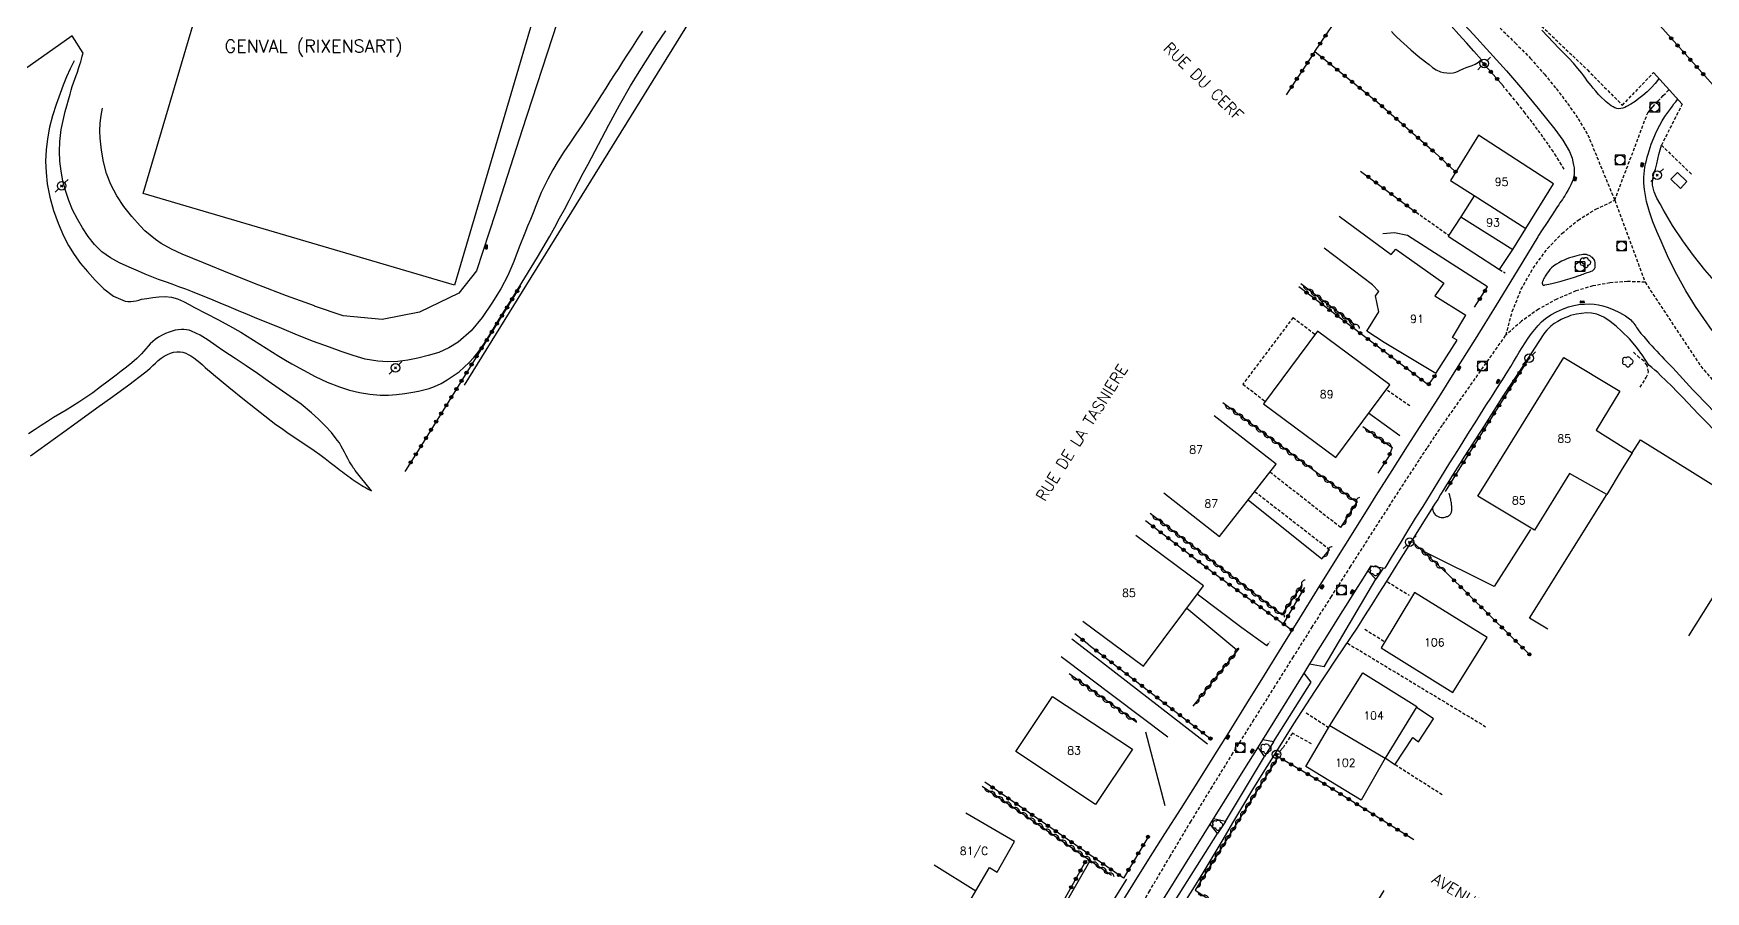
# Model space of a CAD drawing. Header units: millimetres. Extents: x 159000 to 160002, y 156999 to 158000.
# Drawn here: x 159593.7 to 159854.8, y 157605.2 to 157739.3 of the extents above; entities that cross this region are included whole.
import ezdxf
from ezdxf.enums import TextEntityAlignment as Align

# ---------------------------------------------------------------- set-up
doc = ezdxf.new("R2010")
doc.units = ezdxf.units.MM
doc.linetypes.add('DASHED', pattern=[0.75, 0.5, -0.25])
doc.layers.get('0').update_dxf_attribs({"linetype": 'CONTINUOUS'})
for name, color, linetype in [('W0001', 6, 'DASHED'), ('W0006', 2, 'CONTINUOUS'), ('W0008', 7, 'CONTINUOUS'), ('W0014', 7, 'CONTINUOUS'), ('W0015', 2, 'CONTINUOUS'), ('W0017', 7, 'CONTINUOUS'), ('W0101', 7, 'CONTINUOUS'), ('W0104', 1, 'CONTINUOUS'), ('W0112', 1, 'DASHED'), ('W0120', 7, 'CONTINUOUS'), ('W0211', 2, 'CONTINUOUS'), ('W0214', 2, 'CONTINUOUS'), ('W0300', 7, 'CONTINUOUS'), ('W0310', 3, 'CONTINUOUS'), ('W0322', 7, 'CONTINUOUS'), ('W0323', 7, 'CONTINUOUS'), ('W0401', 7, 'CONTINUOUS'), ('W0420', 7, 'CONTINUOUS'), ('W0473', 7, 'CONTINUOUS'), ('W0980', 7, 'CONTINUOUS'), ('W0989', 7, 'CONTINUOUS'), ('W0991', 7, 'CONTINUOUS'), ('W1102', 7, 'CONTINUOUS')]:
    doc.layers.add(name, color=color, linetype=linetype)
doc.styles.get("Standard").update_dxf_attribs({"font": 'romans.shx', "width": 0.85})

# ---------------------------------------------------------------- blocks, each defined once
blk = doc.blocks.new('T300')
for p, q in [((-0.8, 0.51), (-0.86, 0.34)), ((-0.86, 0.34), (-0.86, 0.17)), ((-0.86, 0.17), (-0.74, 0.06)), ((-0.69, 0.63), (-0.8, 0.51)), ((-0.8, -0.06), (-0.74, 0.06)), ((-0.74, 0.06), (-0.69, 0.11)), ((-0.57, 0.69), (-0.69, 0.63)), ((-0.46, 0.69), (-0.57, 0.69)), ((-0.29, 0.63), (-0.46, 0.69)), ((-0.29, 0.63), (-0.17, 0.74)), ((-0.23, 0.57), (-0.29, 0.63)), ((-0.17, 0.74), (-0.06, 0.8)), ((-0.06, 0.8), (0.06, 0.8)), ((0.06, 0.8), (0.23, 0.74)), ((0.23, 0.74), (0.34, 0.63)), ((0.34, 0.63), (0.4, 0.51)), ((0.46, 0.46), (0.34, 0.46)), ((0.4, 0.51), (0.4, 0.46)), ((0.57, 0.4), (0.46, 0.46)), ((0.57, 0.4), (0.69, 0.29)), ((0.69, 0.29), (0.74, 0.17)), ((0.74, 0.06), (0.69, -0.17)), ((0.74, 0.17), (0.74, 0.06)), ((-0.8, -0.17), (-0.8, -0.06)), ((-0.8, -0.23), (-0.8, -0.17)), ((-0.74, -0.34), (-0.8, -0.23)), ((-0.69, -0.4), (-0.74, -0.34)), ((-0.51, -0.46), (-0.69, -0.4)), ((-0.4, -0.46), (-0.51, -0.46)), ((-0.4, -0.46), (-0.34, -0.46)), ((-0.34, -0.46), (-0.34, -0.4)), ((-0.34, -0.51), (-0.34, -0.46)), ((-0.29, -0.63), (-0.34, -0.51)), ((-0.17, -0.74), (-0.29, -0.63)), ((-0.06, -0.8), (-0.17, -0.74)), ((0.06, -0.8), (-0.06, -0.8)), ((0.17, -0.74), (0.06, -0.8)), ((0.23, -0.69), (0.17, -0.74)), ((0.29, -0.46), (0.23, -0.46)), ((0.29, -0.63), (0.23, -0.69)), ((0.46, -0.4), (0.29, -0.46)), ((0.34, -0.51), (0.29, -0.63)), ((0.34, -0.51), (0.34, -0.46)), ((0.57, -0.34), (0.46, -0.4)), ((0.63, -0.29), (0.57, -0.34)), ((0.69, -0.17), (0.63, -0.29))]:
    blk.add_line(p, q)
blk = doc.blocks.new('T401')
for p, q in [((-0.3, 0.3), (0, 0.3)), ((-0.3, -0.25), (-0.3, 0.3)), ((-0.3, 0.15), (0, 0.15)), ((-0.3, 0), (0, 0)), ((0, 0.3), (0, -0.25)), ((-0.3, -0.15), (0, -0.15)), ((-0.3, -0.25), (-0.3, -0.3)), ((-0.3, -0.3), (0, -0.3)), ((0, -0.3), (0, -0.25))]:
    blk.add_line(p, q)
blk = doc.blocks.new('T420')
for p, q in [((0.75, 0.75), (-0.75, 0.75)), ((-0.75, 0.75), (-0.75, -0.75)), ((0.75, 0.75), (0.75, -0.75)), ((0.75, -0.75), (-0.75, -0.75))]:
    blk.add_line(p, q)
blk.add_ellipse((0, 0), major_axis=(-0.53, 0.53), ratio=1, start_param=3.926991, end_param=10.210176)
blk = doc.blocks.new('T473')
for p, q in [((-0.166667, 0.166667), (0.166667, -0.166667)), ((-0.166667, -0.166667), (0.166667, 0.166667)), ((0.500001, 0.500001), (1.000002, 1.000002)), ((-1.000002, -1.000002), (-0.500001, -0.500001))]:
    blk.add_line(p, q)
blk.add_ellipse((0, 0), major_axis=(0.471405, 0.471405), ratio=1, start_param=5.4977871438, end_param=11.780972451)
blk = doc.blocks.new('t310o')
at = {"color": 0, "linetype": 'Continuous'}
for centre, start, end in [((-0.5, 0.38), 216.8699, 323.1304), ((0.5, -0.37), 36.8699, 143.1303)]:
    blk.add_arc(centre, 0.625, start, end, dxfattribs=at)
blk = doc.blocks.new('t323o')
at = {"color": 0, "linetype": 'Continuous'}
for radius in [0.25, 0.15]:
    blk.add_circle((0, 0), radius, dxfattribs=at)
blk = doc.blocks.new('t322o')
at = {"color": 0, "linetype": 'Continuous'}
for radius in [0.25, 0.15]:
    blk.add_circle((0, 0), radius, dxfattribs=at)

msp = doc.modelspace()

# ---------------------------------------------------------------- linework, layer by layer
at = {"layer": 'W0001'}
for points in [[(159822.74, 157740.1), (159825.12, 157737.77), (159827.46, 157735.38), (159829.67, 157732.88), (159831.51, 157730.63), (159833.28, 157728.32), (159834.94, 157725.93), (159836.45, 157723.43), (159840.65, 157713.2)], [(159840.65, 157713.2), (159845.8, 157726.86), (159846.59, 157727.77), (159847.4, 157728.66), (159848.23, 157729.54), (159849.07, 157730.41)], [(159823.66, 157692.15), (159824.64, 157695.81), (159826.06, 157699.31), (159827.91, 157702.62), (159830.16, 157705.66), (159832.41, 157708.03), (159834.93, 157710.09), (159837.69, 157711.82), (159840.65, 157713.2)], [(159840.65, 157713.2), (159845.38, 157700.41)], [(159845.38, 157700.41), (159842.64, 157700.51), (159839.91, 157700.31), (159837.22, 157699.82), (159834.6, 157699.04), (159831.6, 157697.77), (159828.75, 157696.19), (159826.09, 157694.31), (159823.66, 157692.15)], [(159845.38, 157700.41), (159854.09, 157687.27), (159857.39, 157683.44), (159860.91, 157679.81), (159864.52, 157676.29), (159868.13, 157672.77), (159868.58, 157672.33), (159869.03, 157671.89), (159869.49, 157671.44), (159869.94, 157671)], [(159809.05, 157671), (159810.23, 157672.8), (159811.42, 157674.6), (159812.62, 157676.4), (159813.82, 157678.19), (159823.66, 157692.15)], [(159761.63, 157594.26), (159764.77, 157599.75), (159767.94, 157605.21), (159771.16, 157610.65), (159774.4, 157616.08), (159777.61, 157621.34), (159780.87, 157626.58), (159784.15, 157631.81), (159787.43, 157637.03), (159790.39, 157641.76), (159793.36, 157646.48), (159796.34, 157651.19), (159799.33, 157655.89), (159801.75, 157659.67), (159804.17, 157663.46), (159806.6, 157667.23), (159809.05, 157671)]]:
    msp.add_lwpolyline(points, dxfattribs=at)
at = {"layer": 'W0006'}
for points in [[(159803.36, 157654.03), (159802.12, 157655.3)], [(159795.25, 157640.34), (159803.36, 157654.03)], [(159787.38, 157628.61), (159793.25, 157637.95), (159792.13, 157639.36)], [(159795.25, 157640.34), (159792.99, 157640.76)], [(159787.38, 157628.61), (159785.68, 157628.92)], [(159779.84, 157616.19), (159785.97, 157626.32), (159784.99, 157627.81)], [(159771.99, 157603.86), (159778.63, 157614.3), (159777.48, 157615.79)], [(159779.84, 157616.19), (159777.99, 157616.61)]]:
    msp.add_lwpolyline(points, dxfattribs=at)
at = {"layer": 'W0008'}
for points in [[(159847.51, 157732.1), (159846.94, 157731.42), (159846.33, 157730.77), (159845.69, 157730.15), (159845.03, 157729.56), (159844.43, 157729.08), (159843.82, 157728.62), (159843.17, 157728.2), (159842.49, 157727.84), (159842.21, 157727.71), (159841.92, 157727.6), (159841.61, 157727.52), (159841.3, 157727.5), (159840.98, 157727.54), (159840.67, 157727.65), (159840.39, 157727.79), (159840.11, 157727.94), (159839.83, 157728.13), (159839.56, 157728.35), (159839.31, 157728.58), (159839.07, 157728.81), (159838.6, 157729.27), (159838.14, 157729.74), (159837.7, 157730.23), (159837.27, 157730.72), (159836.96, 157731.1), (159836.66, 157731.48), (159836.37, 157731.86), (159836.09, 157732.25), (159835.8, 157732.64), (159835.51, 157733.03), (159835.21, 157733.41), (159834.9, 157733.78), (159834.2, 157734.59), (159833.47, 157735.37), (159832.73, 157736.14), (159831.99, 157736.91), (159829.25, 157739.75)], [(159855.89, 157692.85), (159853.24, 157696.63), (159851.73, 157699.08), (159850.35, 157701.6), (159849.07, 157704.18), (159847.88, 157706.79), (159847.22, 157708.31), (159846.61, 157709.85), (159846.06, 157711.41), (159845.62, 157713.02), (159845.43, 157713.95), (159845.28, 157714.9), (159845.19, 157715.85), (159845.19, 157716.81), (159845.23, 157717.33), (159845.29, 157717.86), (159845.37, 157718.38), (159845.47, 157718.9), (159845.59, 157719.41), (159845.72, 157719.91), (159845.86, 157720.42), (159846.01, 157720.92), (159846.35, 157721.96), (159846.74, 157722.97), (159847.18, 157723.96), (159847.67, 157724.94), (159848.06, 157725.61), (159848.49, 157726.26), (159848.94, 157726.89), (159849.39, 157727.52), (159849.65, 157727.88), (159849.9, 157728.24), (159850.17, 157728.59), (159850.43, 157728.94)], [(159782.89, 157624.45), (159784.76, 157627.45), (159786.63, 157630.46), (159788.5, 157633.47), (159790.36, 157636.49), (159792.23, 157639.5), (159794.09, 157642.51), (159795.96, 157645.51), (159797.84, 157648.52), (159799.03, 157650.41), (159800.22, 157652.31), (159801.41, 157654.2), (159802.61, 157656.09)], [(159802.61, 157656.09), (159804.75, 157655.73)], [(159770.16, 157604.08), (159782.89, 157624.45)]]:
    msp.add_lwpolyline(points, dxfattribs=at)
at = {"layer": 'W0014'}
for points in [[(159819.83, 157735.15), (159818.66, 157736.48), (159817.49, 157737.8), (159816.3, 157739.11), (159815.1, 157740.42), (159813.52, 157742.11), (159811.92, 157743.8), (159810.3, 157745.47), (159808.67, 157747.12), (159806.72, 157749.05), (159804.75, 157750.96), (159802.76, 157752.85), (159800.77, 157754.74), (159798.77, 157756.62), (159796.78, 157758.5), (159794.79, 157760.39), (159792.82, 157762.3), (159792.06, 157763.04), (159791.3, 157763.79), (159790.55, 157764.54), (159789.8, 157765.3)], [(159816.37, 157741.46), (159818.58, 157739.09), (159821.16, 157736.26), (159823.73, 157733.4), (159826.24, 157730.51), (159828.68, 157727.54), (159829.99, 157725.93), (159831.3, 157724.31), (159832.52, 157722.61), (159833.57, 157720.8), (159833.8, 157720.29), (159833.98, 157719.76), (159834.13, 157719.21), (159834.23, 157718.67), (159834.29, 157718.28), (159834.32, 157717.9), (159834.32, 157717.51), (159834.29, 157717.12), (159834.21, 157716.73), (159834.09, 157716.35), (159833.95, 157715.98), (159833.79, 157715.61), (159833.58, 157715.17), (159833.34, 157714.75), (159833.09, 157714.33), (159832.84, 157713.91), (159832.66, 157713.63), (159832.47, 157713.34), (159832.28, 157713.06), (159832.09, 157712.78), (159831.9, 157712.5), (159831.7, 157712.22), (159831.51, 157711.93), (159831.33, 157711.65), (159830.65, 157710.62), (159829.98, 157709.59), (159829.31, 157708.56), (159828.64, 157707.52)], [(159828.65, 157707.49), (159825.39, 157702.16), (159822.13, 157696.84), (159818.84, 157691.53), (159815.53, 157686.23), (159813.12, 157682.42), (159810.7, 157678.61), (159808.26, 157674.8), (159805.83, 157671)], [(159814.19, 157671), (159814.92, 157672.19), (159815.66, 157673.37), (159816.4, 157674.56), (159817.14, 157675.74), (159817.99, 157677.09), (159818.84, 157678.44), (159819.69, 157679.78), (159820.54, 157681.13), (159821.4, 157682.47), (159822.25, 157683.82), (159823.1, 157685.16), (159823.95, 157686.51), (159824.41, 157687.25), (159824.85, 157687.99), (159825.29, 157688.74), (159825.73, 157689.49), (159826.19, 157690.23), (159826.65, 157690.96), (159827.14, 157691.68), (159827.66, 157692.38), (159828.15, 157693.01), (159828.67, 157693.63), (159829.22, 157694.21), (159829.84, 157694.73), (159830.67, 157695.3), (159831.55, 157695.79), (159832.47, 157696.21), (159833.42, 157696.55), (159834.24, 157696.77), (159835.07, 157696.92), (159835.92, 157696.99), (159836.77, 157697.01), (159837.45, 157696.96), (159838.13, 157696.85), (159838.8, 157696.7), (159839.45, 157696.49), (159840.43, 157696.12), (159841.39, 157695.68), (159842.31, 157695.15), (159843.17, 157694.51), (159843.34, 157694.34), (159843.51, 157694.16), (159843.65, 157693.96), (159843.79, 157693.75), (159843.92, 157693.55), (159844.05, 157693.34), (159844.18, 157693.14), (159844.33, 157692.95), (159844.74, 157692.42), (159845.17, 157691.9), (159845.6, 157691.39), (159846.04, 157690.88), (159846.42, 157690.46), (159846.81, 157690.04), (159847.2, 157689.63), (159847.59, 157689.22), (159847.99, 157688.81), (159848.39, 157688.4), (159848.78, 157687.99), (159849.17, 157687.58), (159849.7, 157687.01), (159850.23, 157686.44), (159850.76, 157685.87), (159851.28, 157685.3), (159851.81, 157684.73), (159852.34, 157684.16), (159852.87, 157683.59), (159853.41, 157683.03), (159856.36, 157679.99)], [(159845.95, 157687.47), (159845.06, 157688.9), (159844.06, 157690.26), (159842.96, 157691.54), (159841.77, 157692.73), (159840.89, 157693.52), (159839.96, 157694.27), (159838.94, 157694.93), (159837.83, 157695.4), (159837.04, 157695.56), (159836.25, 157695.6), (159835.46, 157695.54), (159834.69, 157695.43), (159834.22, 157695.33), (159833.76, 157695.19), (159833.31, 157695.02), (159832.88, 157694.83), (159832.3, 157694.56), (159831.74, 157694.26), (159831.19, 157693.93), (159830.68, 157693.55), (159830.34, 157693.24), (159830.03, 157692.91), (159829.74, 157692.56), (159829.49, 157692.18)], [(159829.49, 157692.18), (159826.39, 157687.47), (159823.3, 157682.74), (159820.24, 157678), (159817.21, 157673.24), (159816.85, 157672.68), (159816.5, 157672.12), (159816.15, 157671.56), (159815.8, 157671)], [(159862.55, 157671), (159860.54, 157672.98), (159858.55, 157674.96), (159856.55, 157676.94), (159854.57, 157678.94), (159853.72, 157679.8), (159852.89, 157680.67), (159852.06, 157681.55), (159851.23, 157682.43), (159850.39, 157683.3), (159849.55, 157684.17), (159848.69, 157685.02), (159847.82, 157685.86), (159847.37, 157686.28), (159846.9, 157686.68), (159846.43, 157687.08), (159845.95, 157687.47)], [(159805.83, 157671), (159805, 157669.69), (159804.17, 157668.38), (159803.34, 157667.07), (159802.51, 157665.76), (159799.73, 157661.31), (159796.96, 157656.86), (159794.19, 157652.41), (159791.44, 157647.95), (159788.68, 157643.5), (159785.92, 157639.04), (159783.16, 157634.59), (159780.39, 157630.14), (159777.89, 157626.16), (159775.38, 157622.19), (159772.87, 157618.22), (159770.35, 157614.26), (159767.84, 157610.29), (159765.35, 157606.31), (159762.87, 157602.32)], [(159815.8, 157671), (159815.33, 157670.25), (159814.86, 157669.49), (159814.39, 157668.74), (159813.93, 157667.98), (159813.46, 157667.23), (159813, 157666.47), (159812.53, 157665.72), (159812.06, 157664.97), (159810.28, 157662.13), (159808.5, 157659.29), (159806.72, 157656.45), (159804.93, 157653.61), (159803.82, 157651.83), (159802.7, 157650.06), (159801.58, 157648.28), (159800.46, 157646.51)], [(159804.78, 157655.73), (159805.97, 157657.69), (159807.17, 157659.64), (159808.36, 157661.58), (159809.56, 157663.53), (159810.72, 157665.4), (159811.87, 157667.27), (159813.03, 157669.13), (159814.19, 157671)], [(159804.51, 157655.77), (159803.36, 157654.03)], [(159800.46, 157646.54), (159797.1, 157641.53), (159793.78, 157636.5), (159790.51, 157631.44), (159787.29, 157626.36), (159785.68, 157623.78), (159784.1, 157621.18), (159782.54, 157618.58), (159780.98, 157615.97), (159779.43, 157613.36), (159777.87, 157610.75), (159776.3, 157608.15), (159774.71, 157605.57), (159773.36, 157603.41), (159772, 157601.25), (159770.62, 157599.11), (159769.24, 157596.97)], [(159787.38, 157628.61), (159785.97, 157626.32)], [(159779.84, 157616.19), (159778.63, 157614.3)], [(159764.41, 157607.2), (159761.17, 157602.01), (159757.97, 157596.8), (159754.79, 157591.57), (159751.64, 157586.32), (159749.77, 157583.15), (159747.91, 157579.97), (159746.06, 157576.79), (159744.21, 157573.6), (159742.38, 157570.4), (159740.54, 157567.21), (159738.7, 157564.02), (159736.85, 157560.83), (159733.08, 157554.35), (159729.31, 157547.87), (159725.53, 157541.39), (159721.75, 157534.92)]]:
    msp.add_lwpolyline(points, dxfattribs=at)
at = {"layer": 'W0015'}
msp.add_lwpolyline([(159829.74, 157699.98), (159830.38, 157700.12), (159831.01, 157700.26), (159831.64, 157700.41), (159832.27, 157700.57), (159832.97, 157700.77), (159833.68, 157700.99), (159834.38, 157701.21), (159835.08, 157701.44), (159835.29, 157701.52), (159835.5, 157701.59), (159835.7, 157701.68), (159835.91, 157701.76), (159836.11, 157701.84), (159836.32, 157701.91), (159836.54, 157701.98), (159836.75, 157702.04), (159836.76, 157702.04), (159836.76, 157702.04), (159836.76, 157702.04), (159836.77, 157702.04), (159836.77, 157702.04), (159836.77, 157702.04), (159836.78, 157702.04), (159836.78, 157702.04), (159836.97, 157702.11), (159837.16, 157702.2), (159837.33, 157702.33), (159837.47, 157702.48), (159837.51, 157702.55), (159837.55, 157702.62), (159837.57, 157702.7), (159837.59, 157702.77), (159837.6, 157702.85), (159837.61, 157702.93), (159837.62, 157703), (159837.62, 157703.08), (159837.62, 157703.28), (159837.61, 157703.47), (159837.56, 157703.67), (159837.49, 157703.86), (159837.4, 157704), (159837.29, 157704.13), (159837.17, 157704.24), (159837.04, 157704.34), (159836.85, 157704.46), (159836.66, 157704.57), (159836.46, 157704.65), (159836.24, 157704.71), (159836.05, 157704.74), (159835.85, 157704.74), (159835.65, 157704.72), (159835.45, 157704.7), (159835.09, 157704.63), (159834.73, 157704.54), (159834.38, 157704.44), (159834.02, 157704.33), (159833.6, 157704.19), (159833.18, 157704.04), (159832.76, 157703.87), (159832.36, 157703.68), (159831.94, 157703.45), (159831.54, 157703.21), (159831.15, 157702.94), (159830.79, 157702.64), (159830.53, 157702.38), (159830.3, 157702.1), (159830.09, 157701.81), (159829.89, 157701.51), (159829.78, 157701.33), (159829.68, 157701.15), (159829.59, 157700.96), (159829.49, 157700.77), (159829.45, 157700.69), (159829.41, 157700.61), (159829.38, 157700.53), (159829.35, 157700.44), (159829.34, 157700.37), (159829.33, 157700.29), (159829.34, 157700.22), (159829.35, 157700.15), (159829.36, 157700.09), (159829.37, 157700.03), (159829.4, 157699.97), (159829.46, 157699.92), (159829.54, 157699.91), (159829.61, 157699.93), (159829.68, 157699.96)], close=True, dxfattribs=at)
at = {"layer": 'W0017'}
for points in [[(159674.69, 157750.77), (159675.61, 157749.16), (159676.02, 157746.95), (159676.13, 157744.12), (159675.42, 157740.81), (159670.04, 157724.22), (159665.88, 157711.22), (159662.87, 157702.18), (159660.15, 157698.71), (159654.02, 157695.7), (159648.15, 157694.56), (159642.08, 157695.13), (159637.6, 157696.66)], [(159599.74, 157738.89), (159586.06, 157729.26)], [(159688.84, 157739.62), (159688.01, 157738.36), (159687.18, 157737.1), (159686.36, 157735.84), (159685.7, 157734.82), (159685.05, 157733.8), (159684.39, 157732.77), (159683.74, 157731.75), (159683.09, 157730.72), (159682.44, 157729.69), (159681.79, 157728.66), (159681.14, 157727.64), (159680.24, 157726.25), (159679.32, 157724.88), (159678.39, 157723.51), (159677.46, 157722.14), (159676.55, 157720.75), (159675.66, 157719.35), (159674.81, 157717.93), (159674.01, 157716.48), (159673.5, 157715.46), (159673.02, 157714.42), (159672.57, 157713.37), (159672.14, 157712.31), (159671.72, 157711.25), (159671.31, 157710.19), (159670.88, 157709.13), (159670.44, 157708.07), (159669.56, 157705.88), (159668.72, 157703.66), (159667.79, 157701.46), (159666.68, 157699.36), (159665.29, 157697.11), (159663.79, 157694.9), (159662.06, 157692.83), (159660.04, 157691.04), (159658.57, 157690.13), (159656.99, 157689.45), (159655.36, 157688.94), (159653.71, 157688.52), (159652.17, 157688.22), (159650.61, 157688.04), (159649.04, 157687.98), (159647.47, 157688.07), (159645.52, 157688.4), (159643.62, 157688.95), (159641.77, 157689.6), (159639.93, 157690.25), (159637.42, 157691.15), (159634.95, 157692.14), (159632.49, 157693.15), (159630.03, 157694.16), (159628.59, 157694.75), (159627.15, 157695.34), (159625.72, 157695.94), (159624.28, 157696.54), (159622.85, 157697.14), (159621.41, 157697.73), (159619.97, 157698.32), (159618.53, 157698.9), (159617.48, 157699.31), (159616.43, 157699.7), (159615.37, 157700.08), (159614.31, 157700.46), (159613.25, 157700.84), (159612.2, 157701.24), (159611.16, 157701.66), (159610.12, 157702.11), (159608.65, 157702.76), (159607.17, 157703.42), (159605.73, 157704.19), (159604.4, 157705.14), (159603.25, 157706.27), (159602.24, 157707.54), (159601.36, 157708.88), (159600.56, 157710.26), (159599.83, 157711.69), (159599.21, 157713.18), (159598.69, 157714.7), (159598.29, 157716.25), (159598.01, 157717.77), (159597.83, 157719.3), (159597.77, 157720.84), (159597.82, 157722.39), (159597.91, 157723.33), (159598.05, 157724.27), (159598.23, 157725.21), (159598.44, 157726.13), (159598.67, 157727.05), (159598.92, 157727.96), (159599.17, 157728.88), (159599.42, 157729.79), (159599.59, 157730.37), (159599.77, 157730.95), (159599.96, 157731.52), (159600.16, 157732.09), (159600.36, 157732.66), (159600.56, 157733.23), (159600.76, 157733.8), (159600.94, 157734.38), (159601.08, 157734.82), (159601.21, 157735.26), (159601.33, 157735.7), (159601.45, 157736.15)], [(159601.45, 157736.15), (159599.74, 157738.89)], [(159805.79, 157739.54), (159806.2, 157739.1), (159806.63, 157738.67), (159807.71, 157737.66), (159808.82, 157736.68), (159809.95, 157735.73), (159811.11, 157734.82), (159811.65, 157734.39), (159812.19, 157733.96), (159812.78, 157733.57), (159813.42, 157733.28), (159813.91, 157733.15), (159814.41, 157733.08), (159814.92, 157733.07), (159815.42, 157733.11), (159815.83, 157733.22), (159816.22, 157733.38), (159816.6, 157733.56), (159816.98, 157733.73), (159817.44, 157733.91), (159817.92, 157734.08), (159818.38, 157734.26), (159818.84, 157734.48), (159819.1, 157734.63), (159819.35, 157734.79), (159819.59, 157734.96), (159819.83, 157735.15)], [(159637.6, 157696.69), (159633.24, 157698.28), (159628.89, 157699.94), (159624.58, 157701.65), (159620.28, 157703.43), (159618.61, 157704.12), (159616.92, 157704.8), (159615.26, 157705.56), (159613.66, 157706.45), (159612.77, 157707.06), (159611.92, 157707.73), (159611.11, 157708.45), (159610.36, 157709.22), (159609.05, 157710.69), (159607.83, 157712.23), (159606.72, 157713.88), (159605.8, 157715.64), (159605.13, 157717.39), (159604.64, 157719.19), (159604.31, 157721.03), (159604.11, 157722.88), (159604.07, 157724.06), (159604.13, 157725.24), (159604.27, 157726.42), (159604.51, 157727.57)], [(159820.79, 157699.66), (159808.31, 157707.72), (159806.26, 157708.09), (159804.42, 157707.98)], [(159807.08, 157676.4), (159802.22, 157679.95)], [(159812.18, 157665.37), (159812.17, 157665.23), (159812.17, 157665.09), (159812.19, 157664.95), (159812.23, 157664.82), (159812.3, 157664.6), (159812.4, 157664.4), (159812.52, 157664.21), (159812.68, 157664.04), (159812.87, 157663.9), (159813.08, 157663.79), (159813.31, 157663.72), (159813.53, 157663.68), (159813.76, 157663.66), (159813.98, 157663.68), (159814.19, 157663.73), (159814.4, 157663.79), (159814.54, 157663.84), (159814.67, 157663.9), (159814.79, 157663.97), (159814.9, 157664.07), (159814.99, 157664.16), (159815.06, 157664.27), (159815.11, 157664.38), (159815.15, 157664.5), (159815.18, 157664.59), (159815.19, 157664.68), (159815.2, 157664.77), (159815.21, 157664.87), (159815.21, 157664.96), (159815.21, 157665.05), (159815.21, 157665.14), (159815.2, 157665.23), (159815.2, 157665.42), (159815.18, 157665.6), (159815.16, 157665.78), (159815.14, 157665.96), (159815.11, 157666.13), (159815.08, 157666.31), (159815.05, 157666.48), (159815.02, 157666.65), (159814.97, 157666.86), (159814.91, 157667.07), (159814.86, 157667.27), (159814.79, 157667.48)], [(159783.41, 157666.41), (159794.89, 157657.21)], [(159827.48, 157661.79), (159821.8, 157652.89)], [(159821.8, 157652.89), (159810.85, 157658.36)], [(159773.81, 157649.5), (159781.64, 157642.99)], [(159782.39, 157646.42), (159775.42, 157651.67)], [(159777.04, 157628.28), (159756.96, 157643.82), (159755.87, 157644.68)], [(159786.3, 157643.62), (159782.42, 157646.42)], [(159754.21, 157641.95), (159754.22, 157641.94), (159770.85, 157629.4)], [(159758.65, 157609.96), (159753.77, 157601.51)]]:
    msp.add_lwpolyline(points, dxfattribs=at)
at = {"layer": 'W0101'}
for points in [[(159582.25, 157858.08), (159609.16, 157849.28), (159679.25, 157828.67), (159679.38, 157828.8), (159670.93, 157800.47), (159670.93, 157800.47), (159678.64, 157798.09), (159676.25, 157790.21), (159676.39, 157785.78), (159678.89, 157782.03), (159682.77, 157779.4), (159680.65, 157771.83), (159659.48, 157699.96), (159610.82, 157714.27), (159632.1, 157786.13)], [(159831.11, 157715.75), (159819.36, 157723.36), (159815.02, 157716.27), (159818.69, 157713.92), (159818.7, 157713.89)], [(159826.77, 157708.78), (159831.11, 157715.75)], [(159818.7, 157713.89), (159816.63, 157710.6), (159824.74, 157705.53)], [(159797.64, 157710.72), (159805.72, 157704.74), (159805.72, 157704.74), (159806.46, 157705.56), (159813.97, 157700.27), (159812.56, 157698.29), (159812.55, 157698.29), (159817.42, 157695.24)], [(159824.74, 157705.53), (159826.77, 157708.78)], [(159812.71, 157686.13), (159804.64, 157690.98), (159801.94, 157692.76), (159803.81, 157695.77), (159803.29, 157698.27), (159803.81, 157698.96), (159802.81, 157699.99), (159795.29, 157705.72)], [(159812.71, 157686.13), (159816.02, 157691.34), (159815.32, 157691.78), (159815.32, 157691.78), (159817.42, 157695.24)], [(159821.79, 157671), (159832.71, 157688.64), (159841.45, 157683.39), (159837.77, 157677.3), (159843.36, 157673.77), (159841.67, 157671)], [(159787.77, 157672.01), (159778.12, 157679.54)], [(159770.21, 157667.5), (159778.94, 157660.68), (159786.99, 157671)], [(159786.99, 157671), (159787.77, 157672.01)], [(159841.67, 157671), (159839.41, 157667.26), (159833.58, 157670.52), (159828.1, 157661.68), (159819.29, 157666.97), (159821.79, 157671)], [(159757.58, 157647.48), (159767.06, 157640.42), (159776.42, 157653), (159765.85, 157660.86)], [(159796.17, 157631.2), (159801.32, 157639.39)], [(159801.32, 157639.39), (159809.72, 157634.16), (159804.8, 157626.05)], [(159804.8, 157626.05), (159801.03, 157619.52), (159792.42, 157624.8), (159796.17, 157631.2)], [(159744.21, 157608.29), (159746.93, 157613.08), (159739.31, 157617.5)], [(159740.85, 157605.34), (159742.99, 157609.02), (159744.21, 157608.29)], [(159729.47, 157601.36), (159737.42, 157596.7), (159739.99, 157601.03), (159738.78, 157601.76), (159740.85, 157605.34)]]:
    msp.add_lwpolyline(points, dxfattribs=at)
for points in [[(159794.23, 157692.78), (159785.8, 157681.43), (159797.08, 157673.04), (159805.52, 157684.4)], [(159809.36, 157651.97), (159804.15, 157643.29), (159815.37, 157636.35), (159820.75, 157644.94)], [(159747.12, 157627.1), (159752.86, 157635.73), (159765.32, 157627.46), (159759.58, 157618.82)]]:
    msp.add_lwpolyline(points, close=True, dxfattribs=at)
at = {"layer": 'W0104'}
msp.add_lwpolyline([(159849.43, 157716.47), (159850.91, 157715.06), (159851.93, 157716.13), (159850.45, 157717.54)], close=True, dxfattribs=at)
for points in [[(159816.63, 157710.6), (159814.66, 157707.59), (159822.63, 157702.39)], [(159822.63, 157702.39), (159824.74, 157705.53)], [(159843.36, 157673.77), (159844.7, 157675.8)], [(159844.7, 157675.8), (159852.37, 157671)], [(159852.37, 157671), (159863.88, 157663.8), (159852.18, 157645.18)], [(159830.18, 157646.23), (159827.36, 157647.96), (159839.41, 157667.26)], [(159806.32, 157625.05), (159809.12, 157629.28), (159810, 157628.62), (159812.37, 157632.21), (159809.65, 157634.05)], [(159806.32, 157625.05), (159804.8, 157626.05)]]:
    msp.add_lwpolyline(points, dxfattribs=at)
at = {"layer": 'W0112'}
for points in [[(159708.01, 157860.88), (159739.44, 157829.41), (159777.91, 157791.65), (159825.99, 157743.52), (159836.38, 157733.55), (159841.85, 157728.04)], [(159841.85, 157728.04), (159846.72, 157733.14)], [(159832.77, 157718.05), (159832.36, 157718.74), (159831.94, 157719.42), (159831.51, 157720.1), (159831.07, 157720.77), (159830.26, 157721.94), (159829.44, 157723.11), (159828.6, 157724.26), (159827.75, 157725.4), (159826.66, 157726.82), (159825.55, 157728.23), (159824.42, 157729.61), (159823.28, 157730.98)], [(159851.2, 157728.23), (159847.94, 157721.79), (159852.69, 157717.23)], [(159809.63, 157711.34), (159814.7, 157707.77)], [(159822.63, 157702.39), (159823.52, 157701.85)], [(159790.42, 157694.89), (159782.58, 157684.49), (159786.07, 157681.79)], [(159790.42, 157694.89), (159793.85, 157692.27)], [(159844.61, 157684.01), (159845.56, 157685.5), (159845.94, 157686.41), (159845.73, 157687.42), (159845.23, 157688.07), (159844.51, 157688.62), (159843.55, 157689.5)], [(159808.64, 157681.09), (159804.98, 157683.61)], [(159786.82, 157670.78), (159797.9, 157662.09)], [(159796.13, 157658.61), (159784.4, 157667.69)], [(159805.15, 157653.62), (159808.53, 157651.54)], [(159786.3, 157643.62), (159786.8, 157644.25)], [(159798.9, 157644.03), (159820.12, 157631.22), (159820.49, 157630.99)], [(159801.61, 157646.2), (159804.61, 157644.36)], [(159792.47, 157633.17), (159795.96, 157630.89)], [(159793.32, 157628.29), (159790.31, 157629.98), (159788.85, 157627.71)], [(159813.72, 157620.34), (159806.32, 157625.05)]]:
    msp.add_lwpolyline(points, dxfattribs=at)
at = {"layer": 'W0120'}
msp.add_lwpolyline([(159851.2, 157728.23), (159846.72, 157733.14)], dxfattribs=at)
at = {"layer": 'W0211'}
for points in [[(159600.06, 157734.97), (159599.45, 157733.73), (159598.89, 157732.47), (159598.36, 157731.18), (159597.88, 157729.89), (159597.27, 157728.16), (159596.7, 157726.41), (159596.22, 157724.63), (159595.88, 157722.81), (159595.69, 157721.06), (159595.61, 157719.29), (159595.67, 157717.52), (159595.86, 157715.76), (159596.27, 157713.67), (159596.84, 157711.61), (159597.56, 157709.61), (159598.42, 157707.66), (159599.19, 157706.16), (159600.06, 157704.72), (159601.04, 157703.35), (159602.13, 157702.06), (159603.37, 157700.71), (159604.7, 157699.38), (159606.23, 157698.22), (159608.01, 157697.45), (159608.45, 157697.37), (159608.9, 157697.37), (159609.34, 157697.42), (159609.77, 157697.51), (159610.18, 157697.62), (159610.59, 157697.73), (159611, 157697.83), (159611.42, 157697.88), (159612.36, 157697.99), (159613.31, 157698.1), (159614.28, 157698.15), (159615.24, 157698.06), (159616.21, 157697.79), (159617.12, 157697.37), (159618, 157696.9), (159618.87, 157696.44), (159620.7, 157695.53), (159622.5, 157694.57), (159624.3, 157693.59), (159626.07, 157692.58), (159627.08, 157691.99), (159628.08, 157691.37), (159629.07, 157690.74), (159630.06, 157690.11), (159631.05, 157689.48), (159632.04, 157688.85), (159633.05, 157688.25), (159634.07, 157687.67), (159635.88, 157686.67), (159637.71, 157685.69), (159639.58, 157684.79), (159641.51, 157684.04), (159643.06, 157683.56), (159644.63, 157683.17), (159646.22, 157682.9), (159647.83, 157682.75), (159649.13, 157682.74), (159650.42, 157682.85), (159651.7, 157683.03), (159652.97, 157683.25), (159653.82, 157683.41), (159654.68, 157683.59), (159655.52, 157683.81), (159656.34, 157684.11), (159657.36, 157684.59), (159658.33, 157685.14), (159659.27, 157685.76), (159660.17, 157686.43), (159660.98, 157687.13), (159661.74, 157687.88), (159662.46, 157688.67), (159663.14, 157689.49), (159664.05, 157690.73), (159664.87, 157692.03), (159665.67, 157693.34), (159666.46, 157694.65), (159668.47, 157697.86), (159670.47, 157701.08), (159672.44, 157704.32), (159674.34, 157707.59), (159675.12, 157708.98), (159675.88, 157710.38), (159676.63, 157711.78), (159677.37, 157713.19), (159678.1, 157714.61), (159678.83, 157716.02), (159679.57, 157717.43), (159680.32, 157718.83), (159681.95, 157721.9), (159683.58, 157724.98), (159685.24, 157728.04), (159686.97, 157731.06), (159688.28, 157733.24), (159689.64, 157735.39), (159691.03, 157737.53), (159692.45, 157739.64)], [(159593.26, 157673.28), (159595.87, 157675.17), (159598.47, 157677.06), (159601.08, 157678.96), (159603.58, 157680.77), (159606.09, 157682.57), (159608.59, 157684.4), (159611.06, 157686.25), (159611.5, 157686.62), (159611.93, 157687), (159612.35, 157687.39), (159612.77, 157687.78), (159613.2, 157688.17), (159613.66, 157688.53), (159614.14, 157688.86), (159614.65, 157689.14), (159615.12, 157689.33), (159615.6, 157689.47), (159616.1, 157689.55), (159616.61, 157689.55), (159617.06, 157689.47), (159617.49, 157689.31), (159617.89, 157689.11), (159618.28, 157688.89), (159618.76, 157688.58), (159619.23, 157688.23), (159619.68, 157687.87), (159620.11, 157687.49), (159620.53, 157687.1), (159620.96, 157686.72), (159621.39, 157686.34), (159621.83, 157685.97), (159624.24, 157684), (159626.66, 157682.03), (159629.1, 157680.09), (159631.58, 157678.2), (159632.42, 157677.59), (159633.27, 157677), (159634.13, 157676.41), (159634.99, 157675.84), (159635.85, 157675.26), (159636.71, 157674.68), (159637.57, 157674.1), (159638.41, 157673.5), (159639.24, 157672.89), (159640.06, 157672.26), (159640.87, 157671.63), (159641.68, 157671)]]:
    msp.add_lwpolyline(points, dxfattribs=at)
msp.add_lwpolyline([(159641.68, 157671, 0.017112), (159644.1, 157669.24, 0.026404), (159646.48, 157667.82)], format="xyb", dxfattribs=at)
at = {"layer": 'W0214'}
for points in [[(159856.19, 157700.66), (159854.74, 157702.32), (159852.95, 157704.56), (159851.27, 157706.88), (159849.69, 157709.28), (159848.23, 157711.75), (159847.72, 157712.64), (159847.21, 157713.55), (159846.8, 157714.52), (159846.56, 157715.55), (159846.54, 157715.98), (159846.58, 157716.42), (159846.65, 157716.84), (159846.76, 157717.26), (159846.88, 157717.67), (159847, 157718.07), (159847.12, 157718.48), (159847.22, 157718.89), (159847.39, 157719.61), (159847.56, 157720.34), (159847.75, 157721.07), (159847.94, 157721.79)], [(159643.97, 157671), (159643.82, 157671.22), (159643.66, 157671.44), (159643.51, 157671.67), (159643.36, 157671.89), (159643.07, 157672.36), (159642.79, 157672.85), (159642.54, 157673.34), (159642.29, 157673.84), (159642.03, 157674.33), (159641.77, 157674.82), (159641.48, 157675.3), (159641.16, 157675.76), (159640.25, 157676.91), (159639.26, 157677.99), (159638.21, 157679.02), (159637.13, 157680.01), (159635.51, 157681.34), (159633.82, 157682.58), (159632.1, 157683.76), (159630.38, 157684.95), (159628.67, 157686.15), (159626.94, 157687.34), (159625.2, 157688.5), (159623.45, 157689.65), (159622.23, 157690.48), (159621.01, 157691.34), (159619.74, 157692.14), (159618.38, 157692.77), (159618, 157692.9), (159617.61, 157692.98), (159617.21, 157693.03), (159616.81, 157693.04), (159616.32, 157692.99), (159615.84, 157692.89), (159615.37, 157692.76), (159614.92, 157692.6), (159614.35, 157692.37), (159613.79, 157692.11), (159613.25, 157691.81), (159612.74, 157691.46), (159612.33, 157691.13), (159611.95, 157690.77), (159611.6, 157690.4), (159611.25, 157690), (159610.92, 157689.61), (159610.58, 157689.22), (159610.22, 157688.84), (159609.85, 157688.48), (159609.06, 157687.8), (159608.25, 157687.15), (159607.42, 157686.52), (159606.6, 157685.89), (159605.39, 157684.96), (159604.19, 157684.05), (159602.97, 157683.15), (159601.73, 157682.28), (159600.77, 157681.65), (159599.8, 157681.04), (159598.82, 157680.44), (159597.84, 157679.85), (159596.86, 157679.26), (159595.88, 157678.66), (159594.91, 157678.05), (159593.95, 157677.42), (159592.93, 157676.73)], [(159646.48, 157667.82), (159643.97, 157671)]]:
    msp.add_lwpolyline(points, dxfattribs=at)
at = {"layer": 'W0300'}
for points in [[(159696.76, 157742.17), (159660.95, 157684.31)], [(159770.45, 157618.65), (159767.43, 157630.14)]]:
    msp.add_lwpolyline(points, dxfattribs=at)
at = {"layer": 'W0310'}
for points in [[(159800.09, 157693.71), (159791.65, 157700.17)], [(159793.64, 157671), (159779.44, 157681.56)], [(159801.29, 157677.86), (159805.87, 157674.61)], [(159800.35, 157666.02), (159793.64, 157671)], [(159797.9, 157662.09), (159800.35, 157666.02)], [(159791.85, 157653.22), (159788.64, 157648.45), (159768.1, 157664.28)], [(159814.47, 157654.89), (159809.07, 157659.86)], [(159794.89, 157657.21), (159796.13, 157658.61)], [(159774.8, 157634.2), (159781.98, 157643.2)], [(159765.85, 157631.73), (159755.44, 157639.23)], [(159788.07, 157626.36), (159775.14, 157605.46)], [(159741.86, 157621.68), (159748.55, 157617.2), (159762.08, 157607.81)], [(159775.14, 157605.46), (159778.78, 157603.08)]]:
    msp.add_lwpolyline(points, dxfattribs=at)
at = {"layer": 'W0322'}
msp.add_lwpolyline([(159863.48, 157722.85), (159852.51, 157735.09), (159831.43, 157758.7)], dxfattribs=at)
at = {"layer": 'W0323'}
for points in [[(159793.81, 157736.41), (159803.95, 157751.42)], [(159793.81, 157736.41), (159789.36, 157729.66)], [(159793.81, 157736.41), (159803.61, 157728.51), (159812.48, 157720.72)], [(159823.27, 157731.01), (159819.71, 157735.07)], [(159812.48, 157720.72), (159815.8, 157717.65)], [(159800.96, 157717.77), (159809.6, 157711.33)], [(159669.76, 157699.84), (159654.05, 157674.53), (159651.82, 157671)], [(159812.73, 157686.02), (159811.53, 157684.37), (159791.34, 157699.69)], [(159818.75, 157696.53), (159820.79, 157699.66)], [(159827.17, 157688.46), (159816.22, 157671)], [(159805.87, 157674.61), (159805.41, 157673.28), (159803.93, 157671)], [(159651.82, 157671), (159651.72, 157670.85)], [(159803.93, 157671), (159803.65, 157670.57)], [(159816.22, 157671), (159814.18, 157667.74)], [(159767.37, 157663.18), (159777.92, 157655.06), (159790.27, 157646.06)], [(159827.54, 157642.08), (159824.25, 157645.29), (159814.47, 157654.89)], [(159788.88, 157646.94), (159792.23, 157652.72)], [(159758.5, 157643.79), (159756.36, 157645.49)], [(159758.5, 157643.79), (159777.62, 157629.06)], [(159809.26, 157613.33), (159794.91, 157622.3), (159787.52, 157626.6)], [(159763.95, 157607.33), (159742.26, 157622.34)], [(159767.87, 157613.96), (159763.95, 157607.33)], [(159749.57, 157584.73), (159757.98, 157598.2), (159753.12, 157601.16), (159758.16, 157610.21)], [(159800.03, 157597.86), (159804.64, 157605.43)]]:
    msp.add_lwpolyline(points, dxfattribs=at)
at = {"layer": 'W1102'}
for points in [[(159818.69, 157713.92), (159826.77, 157708.78)], [(159796.17, 157631.2), (159804.8, 157626.05)], [(159734.38, 157609.42), (159740.85, 157605.34)]]:
    msp.add_lwpolyline(points, dxfattribs=at)

# ---------------------------------------------------------------- block references
at = {"layer": 'W0300'}
for p in [(159836.11, 157703.45), (159842.72, 157687.96), (159803.29, 157655.33), (159786.23, 157627.53), (159778.68, 157615.59)]:
    msp.add_blockref('T300', p, dxfattribs=at)
at = {"layer": 'W0310'}
for p, rotation in [((159792.84, 157699.25), 142.5706472697155), ((159794.04, 157698.34), 142.5706472697155), ((159795.23, 157697.43), 142.5706472697155), ((159796.42, 157696.52), 142.5706472697155), ((159797.61, 157695.61), 142.5706472697155), ((159798.8, 157694.7), 142.5706472697155), ((159799.99, 157693.78), 142.5706472697155), ((159780.64, 157680.66), 143.3885141373885), ((159781.85, 157679.77), 143.3885141373885), ((159783.05, 157678.87), 143.3885141373885), ((159784.25, 157677.98), 143.3885141373885), ((159785.46, 157677.08), 143.3885141373885), ((159786.66, 157676.19), 143.3885141373885), ((159787.87, 157675.29), 143.3885141373885), ((159789.07, 157674.4), 143.3885141373885), ((159802.51, 157677), 324.6211737926023), ((159803.74, 157676.13), 324.6211737926023), ((159804.96, 157675.26), 324.6211737926023), ((159790.27, 157673.5), 143.3885141373885), ((159791.48, 157672.61), 143.3885141373885), ((159792.68, 157671.72), 143.3885141373885), ((159794.85, 157670.11), 143.3885141374259), ((159796.05, 157669.21), 143.3885141374259), ((159797.26, 157668.32), 143.3885141374259), ((159798.46, 157667.42), 143.3885141374259), ((159799.67, 157666.53), 143.3885141374259), ((159799.49, 157664.63), 58.03659267552414), ((159800.28, 157665.91), 58.03659267552414), ((159769.29, 157663.36), 142.3883517635259), ((159770.47, 157662.45), 142.3883517635259), ((159771.66, 157661.53), 142.3883517635259), ((159798.7, 157663.36), 58.03659267552414), ((159772.85, 157660.62), 142.3883517635259), ((159774.04, 157659.7), 142.3883517635259), ((159775.23, 157658.79), 142.3883517635259), ((159810.17, 157658.85), 137.3955924916683), ((159776.42, 157657.87), 142.3883517635259), ((159777.6, 157656.96), 142.3883517635259), ((159795.88, 157658.33), 48.39181838689055), ((159811.27, 157657.83), 137.3955924916683), ((159812.38, 157656.82), 137.3955924916683), ((159778.79, 157656.04), 142.3883517635259), ((159779.98, 157655.12), 142.3883517635259), ((159781.17, 157654.21), 142.3883517635259), ((159813.48, 157655.8), 137.3955924916683), ((159782.36, 157653.29), 142.3883517635259), ((159783.54, 157652.38), 142.3883517635259), ((159784.73, 157651.46), 142.3883517635259), ((159790.91, 157651.82), 236.097112660588), ((159791.75, 157653.07), 236.097112660588), ((159785.92, 157650.55), 142.3883517635259), ((159787.11, 157649.63), 142.3883517635259), ((159788.3, 157648.72), 142.3883517635259), ((159789.24, 157649.34), 236.097112660588), ((159790.07, 157650.58), 236.097112660588), ((159780.42, 157641.24), 51.43731499592433), ((159781.35, 157642.41), 51.43731499592433), ((159756.66, 157638.36), 144.2049640656619), ((159777.61, 157637.72), 51.43731499592433), ((159778.55, 157638.89), 51.43731499592433), ((159779.48, 157640.06), 51.43731499592433), ((159757.87, 157637.48), 144.2049640656619), ((159759.09, 157636.6), 144.2049640656619), ((159760.31, 157635.72), 144.2049640656619), ((159775.74, 157635.37), 51.43731499592433), ((159776.68, 157636.54), 51.43731499592433), ((159761.52, 157634.85), 144.2049640656619), ((159762.74, 157633.97), 144.2049640656619), ((159763.96, 157633.09), 144.2049640656619), ((159765.17, 157632.22), 144.2049640656619), ((159786.98, 157624.59), 238.2515612189221), ((159787.77, 157625.87), 238.2515612189221), ((159785.4, 157622.04), 238.2515612189221), ((159786.19, 157623.32), 238.2515612189221), ((159743.1, 157620.85), 326.1618976924309), ((159744.35, 157620.01), 326.1618976924309), ((159783.82, 157619.49), 238.2515612189221), ((159784.61, 157620.76), 238.2515612189221), ((159745.59, 157619.18), 326.1618976924309), ((159746.84, 157618.34), 326.1618976924309), ((159748.09, 157617.51), 326.1618976924309), ((159782.24, 157616.94), 238.2515612189221), ((159783.03, 157618.21), 238.2515612189221), ((159749.32, 157616.66), 325.2590792099272), ((159750.56, 157615.81), 325.2590792099272), ((159751.79, 157614.95), 325.2590792099272), ((159780.66, 157614.39), 238.2515612189221), ((159781.45, 157615.66), 238.2515612189221), ((159753.02, 157614.1), 325.2590792099272), ((159754.25, 157613.24), 325.2590792099272), ((159755.49, 157612.39), 325.2590792099272), ((159779.08, 157611.84), 238.2515612189221), ((159779.87, 157613.11), 238.2515612189221), ((159756.72, 157611.53), 325.2590792099272), ((159757.95, 157610.68), 325.2590792099272), ((159759.18, 157609.82), 325.2590792099272), ((159777.51, 157609.28), 238.2515612189221), ((159778.3, 157610.56), 238.2515612189221), ((159760.42, 157608.97), 325.2590792099272), ((159761.65, 157608.11), 325.2590792099272), ((159775.93, 157606.73), 238.2515612189221), ((159776.72, 157608.01), 238.2515612189221), ((159776.39, 157604.64), 326.9016062378893)]:
    msp.add_blockref('t310o', p, dxfattribs=dict(at, rotation=rotation))
at = {"layer": 'W0322'}
for p, rotation in [((159849.47, 157738.49), 131.746123178303), ((159850.46, 157737.37), 131.746123178303), ((159851.46, 157736.25), 131.746123178303), ((159852.46, 157735.14), 131.746123178303), ((159853.46, 157734.02), 131.8972931399955), ((159854.47, 157732.9), 131.8972931399955)]:
    msp.add_blockref('t322o', p, dxfattribs=dict(at, rotation=rotation))
at = {"layer": 'W0323'}
for p, rotation in [((159794.65, 157737.66), 55.95803064240891), ((159795.49, 157738.9), 55.95803064240891), ((159793.49, 157735.92), 236.5859372111709), ((159794.98, 157735.47), 321.1104721841032), ((159791.84, 157733.42), 236.5859372111709), ((159792.66, 157734.67), 236.5859372111709), ((159796.15, 157734.53), 321.1104721841032), ((159797.31, 157733.59), 321.1104721841032), ((159798.48, 157732.64), 321.1104721841032), ((159820.31, 157734.4), 131.2728383001736), ((159821.3, 157733.27), 131.2728383001736), ((159790.19, 157730.92), 236.5859372111709), ((159791.01, 157732.17), 236.5859372111709), ((159799.65, 157731.7), 321.1104721841032), ((159800.82, 157730.76), 321.1104721841032), ((159801.98, 157729.82), 321.1104721841032), ((159822.28, 157732.14), 131.2728383001736), ((159803.15, 157728.88), 321.1104721841032), ((159804.3, 157727.91), 318.7237339628391), ((159805.42, 157726.92), 318.7237339628391), ((159806.55, 157725.93), 318.7237339628391), ((159807.68, 157724.94), 318.7237339628391), ((159808.8, 157723.95), 318.7237339628391), ((159809.93, 157722.96), 318.7237339628391), ((159811.06, 157721.97), 318.7237339628391), ((159812.19, 157720.98), 318.7237339628391), ((159813.58, 157719.7), 317.2274457491857), ((159802.17, 157716.87), 323.303249767118), ((159814.69, 157718.68), 317.2274457491857), ((159815.79, 157717.66), 317.2274457491857), ((159803.37, 157715.98), 323.303249767118), ((159804.57, 157715.08), 323.303249767118), ((159805.77, 157714.18), 323.303249767118), ((159806.98, 157713.29), 323.303249767118), ((159808.18, 157712.39), 323.303249767118), ((159809.38, 157711.5), 323.303249767118), ((159669.25, 157699.02), 238.1730042171608), ((159792.53, 157698.78), 142.8175714233107), ((159820.39, 157699.05), 56.97420160278235), ((159667.67, 157696.47), 238.1730042171608), ((159668.46, 157697.74), 238.1730042171608), ((159793.73, 157697.88), 142.8175714233107), ((159794.92, 157696.97), 142.8175714233107), ((159796.12, 157696.06), 142.8175714233107), ((159819.57, 157697.79), 56.97420160278235), ((159666.09, 157693.92), 238.1730042171608), ((159666.88, 157695.19), 238.1730042171608), ((159797.31, 157695.16), 142.8175714233107), ((159798.51, 157694.25), 142.8175714233107), ((159799.7, 157693.34), 142.8175714233107), ((159664.51, 157691.37), 238.1730042171608), ((159665.3, 157692.65), 238.1730042171608), ((159800.9, 157692.44), 142.8175714233107), ((159802.1, 157691.53), 142.8175714233107), ((159803.29, 157690.62), 142.8175714233107), ((159662.92, 157688.82), 238.1730042171608), ((159663.71, 157690.1), 238.1730042171608), ((159804.49, 157689.72), 142.8175714233107), ((159805.68, 157688.81), 142.8175714233107), ((159806.88, 157687.9), 142.8175714233107), ((159661.34, 157686.27), 238.1730042171608), ((159662.13, 157687.55), 238.1730042171608), ((159808.07, 157687), 142.8175714233107), ((159809.27, 157686.09), 142.8175714233107), ((159812.5, 157685.71), 234.1749967963443), ((159825.79, 157686.25), 237.9081825243389), ((159826.58, 157687.52), 237.9081825243389), ((159659.76, 157683.72), 238.1730042171608), ((159660.55, 157685), 238.1730042171608), ((159810.46, 157685.18), 142.8175714233107), ((159811.62, 157684.49), 234.1749967963443), ((159824.19, 157683.71), 237.9081825243389), ((159824.99, 157684.98), 237.9081825243389), ((159658.18, 157681.18), 238.1730042171608), ((159658.97, 157682.45), 238.1730042171608), ((159822.6, 157681.17), 237.9081825243389), ((159823.4, 157682.44), 237.9081825243389), ((159656.6, 157678.63), 238.1730042171608), ((159657.39, 157679.9), 238.1730042171608), ((159821.01, 157678.62), 237.9081825243389), ((159821.8, 157679.9), 237.9081825243389), ((159655.01, 157676.08), 238.1730042171608), ((159655.8, 157677.35), 238.1730042171608), ((159819.41, 157676.08), 237.9081825243389), ((159820.21, 157677.35), 237.9081825243389), ((159652.62, 157672.27), 237.6411996677045), ((159653.42, 157673.53), 237.6411996677045), ((159654.22, 157674.8), 238.1730042171608), ((159804.75, 157672.26), 237.0667549873997), ((159805.5, 157673.55), 250.8443875547959), ((159817.02, 157672.27), 237.9081825243389), ((159817.82, 157673.54), 237.9081825243389), ((159818.61, 157674.81), 237.9081825243389), ((159815.78, 157670.29), 237.9081825244102), ((159814.98, 157669.02), 237.9081825244102), ((159768.56, 157662.26), 322.411474221029), ((159769.75, 157661.35), 322.411474221029), ((159770.94, 157660.43), 322.411474221029), ((159772.13, 157659.52), 322.411474221029), ((159773.32, 157658.6), 322.411474221029), ((159774.51, 157657.69), 322.411474221029), ((159775.7, 157656.77), 322.411474221029), ((159776.88, 157655.86), 322.411474221029), ((159778.08, 157654.95), 323.9326483334107), ((159779.29, 157654.06), 323.9326483334107), ((159780.5, 157653.18), 323.9326483334107), ((159781.71, 157652.3), 323.9326483334107), ((159782.93, 157651.42), 323.9326483334107), ((159791.89, 157652.13), 59.86340246254313), ((159815.54, 157653.84), 135.5319789513909), ((159816.61, 157652.79), 135.5319789513909), ((159817.68, 157651.74), 135.5319789513909), ((159784.14, 157650.53), 323.9326483334107), ((159785.35, 157649.65), 323.9326483334107), ((159786.56, 157648.77), 323.9326483334107), ((159790.39, 157649.54), 59.86340246254313), ((159791.14, 157650.83), 59.86340246254313), ((159818.75, 157650.69), 135.5319789513909), ((159819.82, 157649.64), 135.5319789513909), ((159787.78, 157647.88), 323.9326483334107), ((159788.99, 157647), 323.9326483334107), ((159789.63, 157648.24), 59.86340246254313), ((159790.2, 157646.12), 323.9326483334107), ((159820.89, 157648.59), 135.5319789513909), ((159821.96, 157647.54), 135.5319789513909), ((159823.03, 157646.49), 135.5319789513909), ((159757.54, 157644.56), 141.6020588046169), ((159824.1, 157645.44), 135.5319789513909), ((159825.18, 157644.39), 135.6387885448041), ((159759.69, 157642.88), 322.374823781814), ((159760.88, 157641.96), 322.374823781814), ((159762.07, 157641.05), 322.374823781814), ((159826.25, 157643.34), 135.6387885448041), ((159827.32, 157642.29), 135.6387885448041), ((159763.26, 157640.13), 322.374823781814), ((159764.44, 157639.21), 322.374823781814), ((159765.63, 157638.3), 322.374823781814), ((159766.82, 157637.38), 322.374823781814), ((159768.01, 157636.47), 322.374823781814), ((159769.2, 157635.55), 322.374823781814), ((159770.38, 157634.64), 322.374823781814), ((159771.57, 157633.72), 322.374823781814), ((159772.76, 157632.8), 322.374823781814), ((159773.95, 157631.89), 322.374823781814), ((159775.14, 157630.97), 322.374823781814), ((159776.32, 157630.06), 322.374823781814), ((159777.51, 157629.14), 322.374823781814), ((159788.82, 157625.85), 149.8029001863194), ((159790.12, 157625.1), 149.8029001863194), ((159791.41, 157624.34), 149.8029001863194), ((159792.71, 157623.59), 149.8029001863194), ((159794.01, 157622.83), 149.8029001863194), ((159743.49, 157621.49), 145.3136614798322), ((159744.73, 157620.64), 145.3136614798322), ((159795.3, 157622.06), 147.9617337889531), ((159796.57, 157621.27), 147.9617337889531), ((159797.84, 157620.47), 147.9617337889531), ((159745.96, 157619.78), 145.3136614798322), ((159747.19, 157618.93), 145.3136614798322), ((159748.43, 157618.08), 145.3136614798322), ((159799.11, 157619.68), 147.9617337889531), ((159800.38, 157618.88), 147.9617337889531), ((159801.65, 157618.09), 147.9617337889531), ((159749.66, 157617.22), 145.3136614798322), ((159750.89, 157616.37), 145.3136614798322), ((159752.13, 157615.52), 145.3136614798322), ((159802.92, 157617.29), 147.9617337889531), ((159804.2, 157616.49), 147.9617337889531), ((159805.47, 157615.7), 147.9617337889531), ((159806.74, 157614.9), 147.9617337889531), ((159753.36, 157614.66), 145.3136614798322), ((159754.59, 157613.81), 145.3136614798322), ((159755.83, 157612.95), 145.3136614798322), ((159767.01, 157612.5), 239.3284686788749), ((159767.77, 157613.79), 239.3284686788749), ((159808.01, 157614.11), 147.9617337889531), ((159757.06, 157612.1), 145.3136614798322), ((159757.95, 157609.84), 60.90777768234703), ((159758.29, 157611.25), 145.3136614798322), ((159759.53, 157610.39), 145.3136614798322), ((159765.48, 157609.92), 239.3284686788749), ((159766.24, 157611.21), 239.3284686788749), ((159756.5, 157607.22), 60.90777768234703), ((159757.22, 157608.53), 60.90777768234703), ((159760.76, 157609.54), 145.3136614798322), ((159761.99, 157608.69), 145.3136614798322), ((159763.23, 157607.83), 145.3136614798322), ((159764.71, 157608.63), 239.3284686788749), ((159755.77, 157605.91), 60.90777768234703)]:
    msp.add_blockref('t323o', p, dxfattribs=dict(at, rotation=rotation))
at = {"layer": 'W0401'}
for p, rotation in [((159845.09, 157718.72), 348.7157104297595), ((159834.32, 157716.55), 163.5581587153139), ((159835.56, 157697.18), 274.7887455754553), ((159816.18, 157687.05), 147.9772541240858), ((159822.55, 157684.84), 327.6485699396137), ((159794.83, 157652.89), 148.2172123300067), ((159799.76, 157652.01), 327.7974817238983), ((159780.12, 157629.4), 147.9864748794654), ((159784.17, 157627.12), 328.1339197669402)]:
    msp.add_blockref('T401', p, dxfattribs=dict(at, rotation=rotation))
msp.add_blockref('T401', (159664.58, 157705.94), dxfattribs=at)
at = {"layer": 'W0420'}
for p in [(159846.87, 157727.73), (159841.48, 157719.49), (159841.71, 157706.03), (159835.22, 157702.81), (159819.96, 157687.29), (159797.97, 157652.31), (159782.16, 157627.69)]:
    msp.add_blockref('T420', p, dxfattribs=at)
at = {"layer": 'W0473'}
for p in [(159820.26, 157734.57), (159847.27, 157717.13), (159598.11, 157715.46), (159827.29, 157688.55), (159650.25, 157687.03), (159808.62, 157659.81), (159787.83, 157626.67)]:
    msp.add_blockref('T473', p, dxfattribs=at)

# ---------------------------------------------------------------- texts
at = {"layer": 'W0980'}
msp.add_text('GENVAL (RIXENSART)', height=2, dxfattribs=at).set_placement((159637.45, 157737.12), align=Align.MIDDLE)
at = {"layer": 'W0989'}
for s, rotation, p in [('RUE DU CERF', 315.4923, (159770.03, 157736.82)), ('RUE DE LA TASNIERE', 57.8718, (159751.63, 157666.04)), ('AVENUE BEL HORIZON', 328.6971, (159811.93, 157606.73))]:
    msp.add_text(s, height=1.75, rotation=rotation, dxfattribs=at).set_placement(p)
at = {"layer": 'W0991'}
for s, p in [('95', (159822.98, 157716.07)), ('93', (159821.66, 157709.73)), ('91', (159809.77, 157694.68)), ('89', (159795.66, 157682.91)), ('85', (159832.77, 157675.99)), ('87', (159775.27, 157674.27)), ('87', (159777.64, 157665.84)), ('85', (159825.66, 157666.34)), ('85', (159764.78, 157651.89)), ('106', (159812.47, 157644.16)), ('104', (159802.99, 157632.72)), ('83', (159756.22, 157627.28)), ('102', (159798.58, 157625.36)), ('81/C', (159740.59, 157611.59))]:
    msp.add_text(s, height=1.25, dxfattribs=at).set_placement(p, align=Align.MIDDLE_CENTER)

doc.saveas('drawing.dxf')
